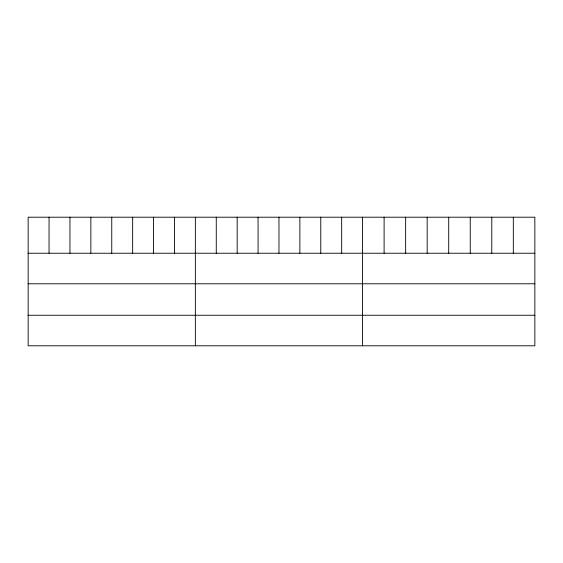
<?xml version="1.0" encoding="UTF-8"?>
<svg xmlns="http://www.w3.org/2000/svg" width="563" height="563" viewBox="0 0 563 563"><rect width="100%" height="100%" fill="white"/><g stroke="black" fill="none" stroke-linecap="round" stroke-linejoin="round"><path stroke-width="0.84" d="M534.85 253.23L534.85 345.795L28.15 345.795L28.15 217.205L534.85 217.205L534.85 253.23L28.15 253.23M28.15 283.78L534.85 283.78M28.15 315.252L534.85 315.252M513.315 217.205L513.315 253.23M491.78 217.205L491.78 253.23M470.246 217.205L470.246 253.23M448.711 217.205L448.711 253.23M427.176 217.205L427.176 253.23M405.641 217.205L405.641 253.23M384.107 217.205L384.107 253.23M362.572 217.205L362.572 345.795M341.671 217.205L341.671 253.23M320.769 217.205L320.769 253.23M299.868 217.205L299.868 253.23M278.966 217.205L278.966 253.23M258.065 217.205L258.065 253.23M237.164 217.205L237.164 253.23M216.262 217.205L216.262 253.23M195.361 217.205L195.361 345.795M174.46 217.205L174.46 253.23M153.558 217.205L153.558 253.23M132.657 217.205L132.657 253.23M111.756 217.205L111.756 253.23M90.854 217.205L90.854 253.23M69.953 217.205L69.953 253.23M49.051 217.205L49.051 253.23"/></g></svg>
